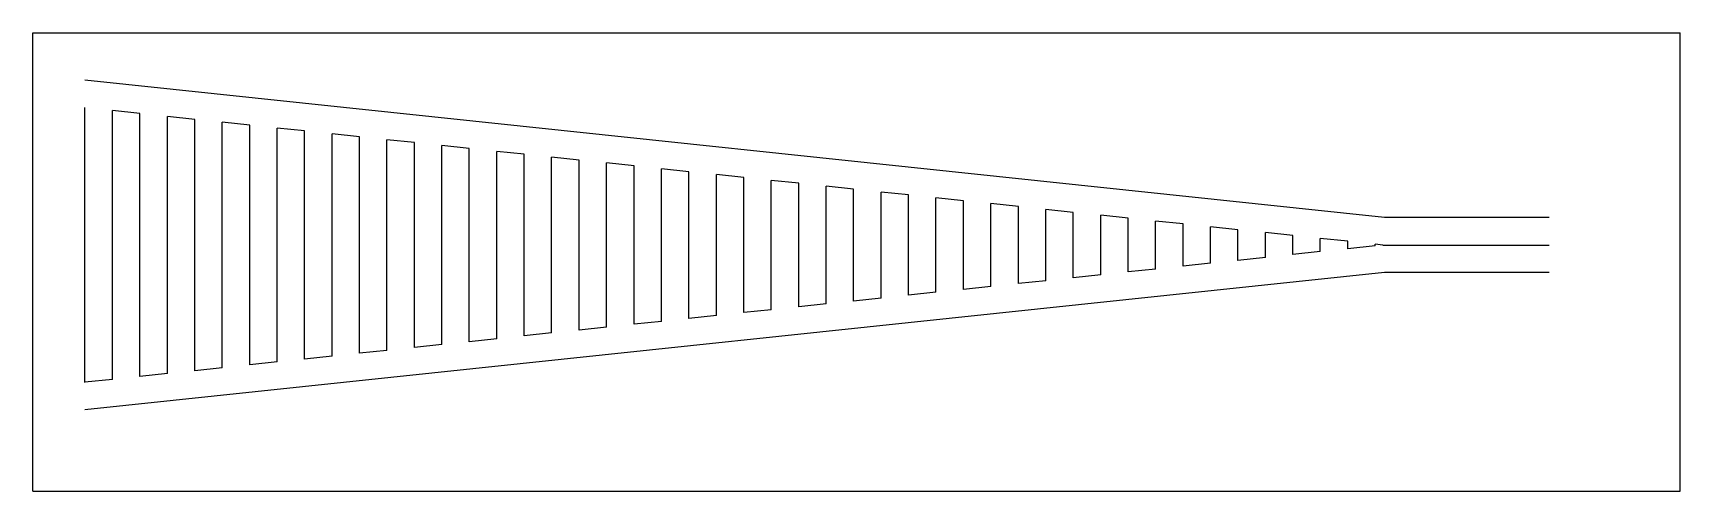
# Model space of a CAD drawing. Header units: millimetres. Extents: x -86 to 94, y -27 to 23.
import ezdxf

# ---------------------------------------------------------------- set-up
doc = ezdxf.new("R2010")
doc.units = ezdxf.units.MM

msp = doc.modelspace()

# ---------------------------------------------------------------- linework, layer by layer
at = {"color": 7, "linetype": 'Continuous'}
for p, q in [((-85.69, -26.85), (-85.69, 23.15)), ((-85.69, 23.15), (94.31, 23.15)), ((94.31, -26.85), (94.31, 23.15)), ((62, 3), (-80, 18)), ((-80, -15), (-80, 15)), ((-77, -14.67), (-77, 14.67)), ((-74, 14.35), (-77, 14.67)), ((-74, -14.35), (-74, 14.35)), ((-71, -14.03), (-71, 14.03)), ((-68, 13.72), (-71, 14.03)), ((-68, -13.72), (-68, 13.72)), ((-65, -13.4), (-65, 13.4)), ((-62, 13.08), (-65, 13.4)), ((-62, -13.08), (-62, 13.08)), ((-59, -12.76), (-59, 12.76)), ((-56, 12.45), (-59, 12.76)), ((-56, -12.45), (-56, 12.45)), ((-53, -12.13), (-53, 12.13)), ((-50, 11.81), (-53, 12.13)), ((-50, -11.81), (-50, 11.81)), ((-47, -11.5), (-47, 11.5)), ((-44, 11.18), (-47, 11.5)), ((-44, -11.18), (-44, 11.18)), ((-41, -10.86), (-41, 10.86)), ((-38, 10.55), (-41, 10.86)), ((-38, -10.55), (-38, 10.55)), ((-35, -10.23), (-35, 10.23)), ((-32, 9.91), (-35, 10.23)), ((-32, -9.91), (-32, 9.91)), ((-29, -9.6), (-29, 9.6)), ((-26, 9.28), (-29, 9.6)), ((-26, -9.28), (-26, 9.28)), ((-23, -8.96), (-23, 8.96)), ((-20, 8.65), (-23, 8.96)), ((-20, -8.65), (-20, 8.65)), ((-17, -8.33), (-17, 8.33)), ((-14, 8.01), (-17, 8.33)), ((-14, -8.01), (-14, 8.01)), ((-11, -7.69), (-11, 7.69)), ((-8, 7.38), (-11, 7.69)), ((-8, -7.38), (-8, 7.38)), ((-5, -7.06), (-5, 7.06)), ((-2, 6.74), (-5, 7.06)), ((-2, -6.74), (-2, 6.74)), ((4, 6.11), (1, 6.43)), ((1, -6.43), (1, 6.43)), ((4, -6.11), (4, 6.11)), ((10, 5.48), (7, 5.79)), ((7, -5.79), (7, 5.79)), ((10, -5.48), (10, 5.48)), ((16, 4.84), (13, 5.16)), ((13, -5.16), (13, 5.16)), ((16, -4.84), (16, 4.84)), ((22, 4.21), (19, 4.53)), ((19, -4.53), (19, 4.53)), ((22, -4.21), (22, 4.21)), ((28, 3.57), (25, 3.89)), ((25, -3.89), (25, 3.89)), ((28, -3.57), (28, 3.57)), ((34, 2.94), (31, 3.26)), ((31, -3.26), (31, 3.26)), ((34, -2.94), (34, 2.94)), ((40, 2.31), (37, 2.62)), ((37, -2.62), (37, 2.62)), ((40, -2.31), (40, 2.31)), ((46, 1.67), (43, 1.99)), ((43, -1.99), (43, 1.99)), ((80, 3), (62, 3)), ((46, -1.67), (46, 1.67)), ((52, 1.04), (49, 1.36)), ((49, -1.36), (49, 1.36)), ((52, -1.04), (52, 1.04)), ((58, 0.41), (55, 0.72)), ((55, -0.72), (55, 0.72)), ((58, -0.41), (58, 0.41)), ((61.84, 0), (61, 0.09)), ((61, -0.09), (61, 0.09)), ((61.84, 0), (80, 0)), ((49, -1.36), (46, -1.67)), ((55, -0.72), (52, -1.04)), ((61, -0.09), (58, -0.41)), ((62, -3), (-80, -18)), ((31, -3.26), (28, -3.57)), ((37, -2.62), (34, -2.94)), ((43, -1.99), (40, -2.31)), ((80, -3), (62, -3)), ((13, -5.16), (10, -5.48)), ((19, -4.53), (16, -4.84)), ((25, -3.89), (22, -4.21)), ((-5, -7.06), (-8, -7.38)), ((1, -6.43), (-2, -6.74)), ((7, -5.79), (4, -6.11)), ((-23, -8.96), (-26, -9.28)), ((-17, -8.33), (-20, -8.65)), ((-11, -7.69), (-14, -8.01)), ((-35, -10.23), (-38, -10.55)), ((-29, -9.6), (-32, -9.91)), ((-53, -12.13), (-56, -12.45)), ((-47, -11.5), (-50, -11.81)), ((-41, -10.86), (-44, -11.18)), ((-71, -14.03), (-74, -14.35)), ((-65, -13.4), (-68, -13.72)), ((-59, -12.76), (-62, -13.08)), ((-77, -14.67), (-80, -14.98)), ((-85.69, -26.85), (94.31, -26.85))]:
    msp.add_line(p, q, dxfattribs=at)

doc.saveas('drawing.dxf')
